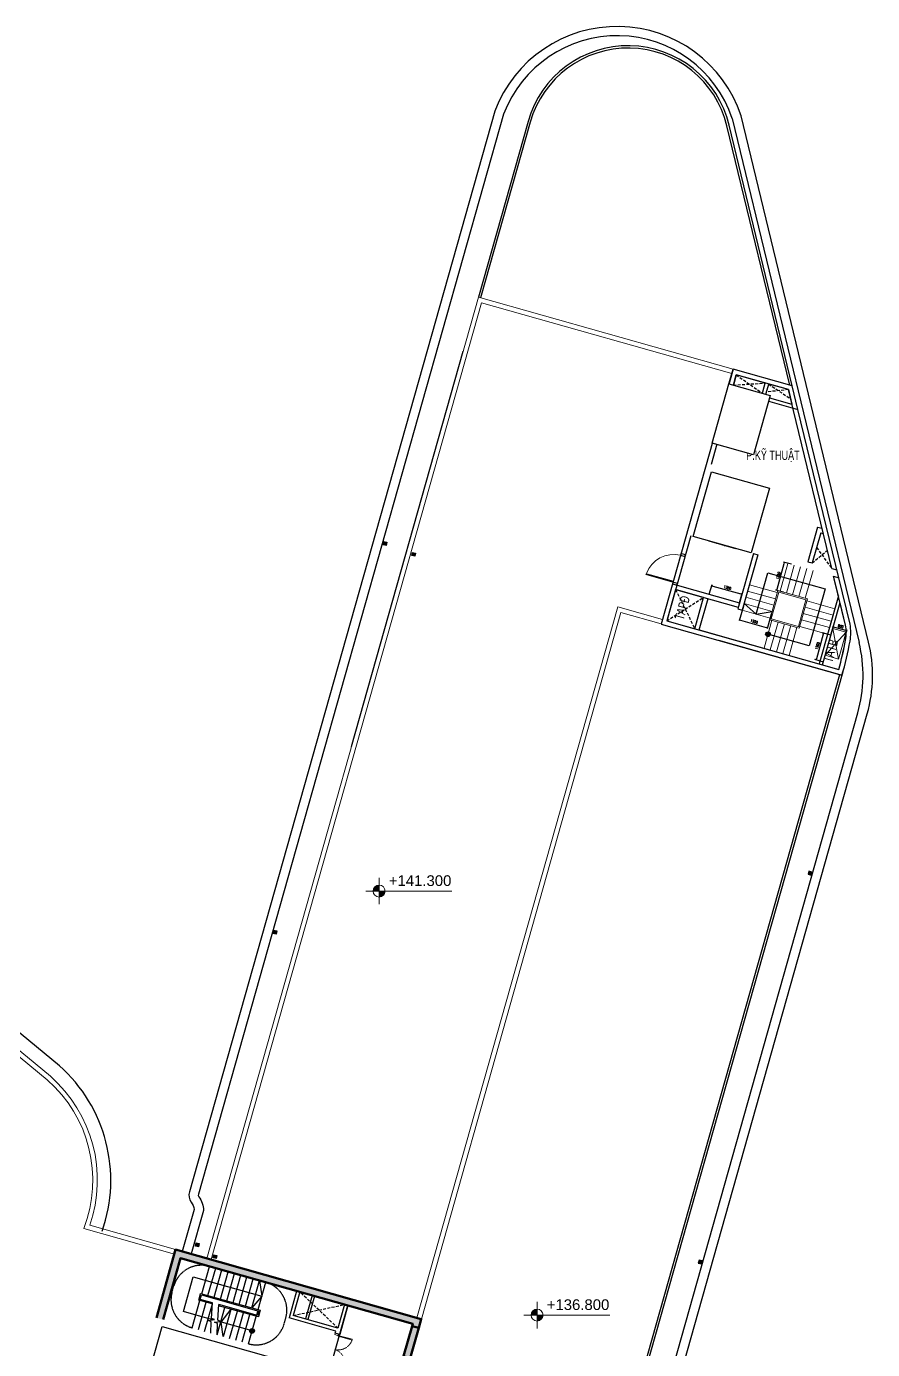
# Model space of a CAD drawing. Header units: millimetres. Extents: x 73618 to 214089, y -16132 to 209282.
# Drawn here: x 138085 to 174535, y 152299 to 209282 of the extents above; entities that cross this region are included whole.
import ezdxf
from ezdxf.enums import TextEntityAlignment as Align

# ---------------------------------------------------------------- set-up
doc = ezdxf.new("R2010")
doc.units = ezdxf.units.MM
doc.header["$LTSCALE"] = 100
doc.header["$MEASUREMENT"] = 0
for name, pattern in [('HIDDEN', [0.375, 0.25, -0.125]), ('Xref_NT1+NT2_MBDV Cot vach_220729$0$HIDDEN', [0.375, 0.25, -0.125]), ('Xref_NT1+NT2_MBDV Cot vach_220729$0$HIDDEN2', [0.1875, 0.125, -0.0625]), ('Xref_ST_MBDV Cot vach 30.7.2022$0$HIDDEN', [0.375, 0.25, -0.125])]:
    doc.linetypes.add(name, pattern=pattern)
for name, color, linetype, lineweight in [('A-DOOR', 1, 'Continuous', 9), ('KT-Ghi chu', 7, 'Continuous', 15), ('KT-Net cat', 1, 'Continuous', 40), ('KT-Net thay', 7, 'Continuous', 15), ('SPE-MEP-HVAC', 140, 'Continuous', 0), ('Xref_NT1+NT2_MBDV Cot vach_220729$0$CUA', 37, 'Continuous', 13), ('Xref_NT1+NT2_MBDV Cot vach_220729$0$KT-Net cot vach', 6, 'Continuous', 50)]:
    doc.layers.add(name, color=color, linetype=linetype, lineweight=lineweight)
for name, color, linetype in [('A-FLOR-STRS', 1, 'Continuous'), ('A-FLOR-STRS-ARROW', 8, 'Continuous'), ('A-WALL', 11, 'Continuous'), ('A-WALL-PATT', 251, 'Continuous'), ('ccu12-Thay', 7, 'Continuous'), ('KC-Betong', 6, 'Continuous'), ('KT-Hatch', 251, 'Continuous'), ('KT-Tuong', 1, 'Continuous'), ('NDT Thiet bi', 40, 'Continuous'), ('Xref_NT1+NT2_MBDV Cot vach_220729$0$A-FLOR-STRS-ARROW', 8, 'Continuous'), ('Xref_NT1+NT2_MBDV Cot vach_220729$0$ccu12-Hatch', 250, 'Continuous'), ('Xref_NT1+NT2_MBDV Cot vach_220729$0$ccu12-Thay', 7, 'Continuous'), ('Xref_NT1+NT2_MBDV Cot vach_220729$0$KT-Khuat', 9, 'Xref_NT1+NT2_MBDV Cot vach_220729$0$HIDDEN'), ('Xref_NT1+NT2_MBDV Cot vach_220729$0$KT-Net manh', 139, 'Continuous'), ('Xref_NT1+NT2_MBDV Cot vach_220729$0$KT-Text', 7, 'Continuous'), ('Xref_NT1+NT2_MBDV Cot vach_220729$0$KT-Thay', 7, 'Continuous'), ('Xref_NT1+NT2_MBDV Cot vach_220729$0$KT-Tuong', 1, 'Continuous'), ('Xref_ST_MBDV Cot vach 30.7.2022$0$KT-Khuat', 9, 'Xref_ST_MBDV Cot vach 30.7.2022$0$HIDDEN'), ('Xref_ST_MBDV Cot vach 30.7.2022$0$KT-Text', 7, 'Continuous')]:
    doc.layers.add(name, color=color, linetype=linetype)
doc.styles.add('font unicode ccu', font='arial.ttf')
doc.styles.add('Xref_NT1+NT2_MBDV Cot vach_220729$0$Arial', font='arial.ttf', dxfattribs={"width": 0.7})
doc.styles.add('Xref_NT1+NT2_MBDV Cot vach_220729$0$xref.N.Cot vach tang N2$0$DIM', font='vnsimli.shx', dxfattribs={"width": 0.7})
doc.styles.add('Xref_ST_MBDV Cot vach 30.7.2022$0$Arial', font='arial.ttf', dxfattribs={"width": 0.7})
doc.dimstyles.new('Xref_NT1+NT2_MBDV Cot vach_220729$0$xref.N.Cot vach tang N2$0$CCU 1-100 A1', dxfattribs={"dimscale": 100, "dimtxt": 2.2, "dimasz": 1, "dimexe": 1, "dimexo": 0, "dimgap": 1, "dimtad": 1, "dimdec": 0, "dimdsep": 46, "dimtxsty": 'Xref_NT1+NT2_MBDV Cot vach_220729$0$xref.N.Cot vach tang N2$0$DIM', "dimblk1": 'Xref_NT1+NT2_MBDV Cot vach_220729$0$xref.N.Cot vach tang N2$0$_ARCHTICK', "dimblk2": 'Xref_NT1+NT2_MBDV Cot vach_220729$0$xref.N.Cot vach tang N2$0$_ARCHTICK', "dimsah": 1, "dimcen": 0, "dimdle": 1, "dimclrd": 256, "dimclre": 256, "dimclrt": 31, "dimadec": 0, "dimazin": 0, "dimtfac": 1, "dimtdec": 0, "dimtix": 1, "dimtmove": 2, "dimatfit": 3, "dimldrblk": 'Xref_NT1+NT2_MBDV Cot vach_220729$0$xref.N.Cot vach tang N2$0$_ARCHTICK', "dimfxl": 8, "dimtolj": 1, "dimarcsym": 0})

# ---------------------------------------------------------------- blocks, each defined once
blk = doc.blocks.new('*U29')
at = {"layer": 'KT-Ghi chu'}
h = blk.add_hatch(color=256, dxfattribs=at)
edge = h.paths.add_edge_path()
edge.add_ellipse((286, 0), major_axis=(91.4, 91.4), ratio=1, start_angle=45, end_angle=135)
edge.add_line((156, 0), (286, 0))
edge.add_line((286, 0), (286, 129))
h = blk.add_hatch(color=256, dxfattribs=at)
edge = h.paths.add_edge_path()
edge.add_ellipse((286, 0), major_axis=(91.4, 91.4), ratio=1, start_angle=225, end_angle=315)
edge.add_line((415, 0), (286, 0))
edge.add_line((286, 0), (286, -129))
for p, q in [((286, 286), (286, -286)), ((1850, 0), (0, 0))]:
    blk.add_line(p, q, dxfattribs=at)
blk.add_circle((286, 0), 129, dxfattribs=at)
at = {"style": 'font unicode ccu'}
for tag, p in [('FL', (493, 109)), ('SL', (490, -337))]:
    blk.add_attdef(tag, p, '', height=230, dxfattribs=at)
blk = doc.blocks.new('BA')
at = {"layer": 'NDT Thiet bi'}
for p, q in [((-23606, -408374), (-23661, -408374)), ((-23606, -408374), (-23659, -408360)), ((-23606, -408374), (-23659, -408389)), ((-23606, -408374), (-23654, -408347)), ((-23606, -408374), (-23654, -408402)), ((-23645, -408335), (-23606, -408374)), ((-23645, -408413), (-23606, -408374)), ((-23606, -408374), (-23633, -408327)), ((-23606, -408374), (-23633, -408422)), ((-23606, -408374), (-23620, -408321)), ((-23606, -408374), (-23620, -408428)), ((-23606, -408391), (-23606, -408319)), ((-23606, -408374), (-23592, -408321)), ((-23606, -408374), (-23578, -408327)), ((-23567, -408335), (-23606, -408374)), ((-23606, -408374), (-23558, -408347)), ((-23606, -408374), (-23553, -408360)), ((-23606, -408374), (-23551, -408374)), ((-23606, -408374), (-23578, -408422)), ((-23606, -408374), (-23553, -408389)), ((-23606, -408374), (-23558, -408402)), ((-23567, -408413), (-23606, -408374)), ((-23606, -408374), (-23592, -408428)), ((-23606, -408391), (-23606, -408429)), ((-23589, -408374), (-23551, -408374))]:
    blk.add_line(p, q, dxfattribs=at)
blk.add_lwpolyline([(-23680, -408448), (-23532, -408448), (-23532, -408301), (-23680, -408301)], close=True, dxfattribs=at)
blk.add_circle((-23606, -408374), 55, dxfattribs=at)
blk = doc.blocks.new('A$C658D26D1')
for points, layer in [([(24975, 40018), (27477, 39311), (26688, 36520), (24186, 37227)], 'KT-Net cat'), ([(25733, 43804), (27513, 43301), (26793, 40751), (25012, 41254)], 'Xref_NT1+NT2_MBDV Cot vach_220729$0$ccu12-Thay'), ([(1321, 3197), (8731, 1104), (8864, 1482), (11414, 761), (10520, -2311), (560, 503)], 'Xref_NT1+NT2_MBDV Cot vach_220729$0$ccu12-Thay')]:
    blk.add_wipeout(points).translate(0, 0, 0).dxf.layer = layer
at = {"layer": 'KC-Betong', "ltscale": 10, "elevation": 0}
for points in [[(25733, 43804), (27513, 43301), (26793, 40751), (25012, 41254)], [(24975, 40018), (27477, 39311), (26688, 36520), (24186, 37227)], [(1321, 3197), (8731, 1104), (8864, 1482), (11414, 761), (10520, -2311), (560, 503)]]:
    blk.add_lwpolyline(points, close=True, dxfattribs=at)
at = {"layer": 'KT-Net thay'}
blk.add_line((1391, 320, 0), (1378, 272, 0), dxfattribs=at)
blk.add_wipeout([(-256, -2384), (9656, -5185), (8894, -7879), (-1018, -5078)]).translate(0, 0, 0).dxf.layer = 'Xref_NT1+NT2_MBDV Cot vach_220729$0$ccu12-Thay'
at = {"layer": 'KC-Betong', "ltscale": 10, "elevation": 0}
blk.add_lwpolyline([(-256, -2384), (9656, -5185), (8894, -7879), (-1018, -5078)], close=True, dxfattribs=at)
at = {"layer": 'KT-Net thay'}
blk.add_line((562, -2615, 0), (548, -2663, 0), dxfattribs=at)
at = {"layer": 'KT-Net thay', "elevation": 0}
for points in [[(1378, 272), (10520, -2311)], [(1391, 320), (10533, -2263)], [(548, -2663), (9642, -5233)], [(562, -2615), (9656, -5185)]]:
    blk.add_lwpolyline(points, dxfattribs=at)
blk = doc.blocks.new('*U67')
for p, q in [((-1260, -100), (-1300, -100)), ((-1260, -525), (-1300, -525)), ((-1280, -100), (-1280, -525)), ((-90, -100), (-50, -100)), ((-90, -525), (-50, -525)), ((-70, -100), (-70, -525))]:
    blk.add_line(p, q)
for points in [[(-1350, 150), (-1290, 150), (-1290, 40), (-1300, 40), (-1300, 0), (-1350, 0)], [(-1300, 0), (-1260, 0), (-1260, -625), (-1300, -625)], [(-50, 0), (-90, 0), (-90, -625), (-50, -625)], [(0, 150), (-60, 150), (-60, 40), (-50, 40), (-50, 0), (0, 0)]]:
    blk.add_lwpolyline(points, close=True)
at = {"linetype": 'Xref_NT1+NT2_MBDV Cot vach_220729$0$HIDDEN2'}
for centre, start, end in [((-1300, 0), 270, 0), ((-50, 0), 180, 270)]:
    blk.add_arc(centre, 625, start, end, dxfattribs=at)
blk = doc.blocks.new('Xref_NT1+NT2_MBDV Cot vach_220729$0$A$C6F5A0866')
at = {"layer": 'Xref_NT1+NT2_MBDV Cot vach_220729$0$ccu12-Hatch', "ltscale": 0.5}
h = blk.add_hatch(dxfattribs=at)
h.set_pattern_fill('1BETONG2-BOP', color=256, scale=50, angle=-9.2212, pattern_type=2)
h.set_pattern_definition([(40.778773, (-344030.4, 1051586.25), (348.967585, -88.43995), [37.5, -412.5]), (345.778773, (-344030.4, 1051586.25), (-8.2109, 382.353), [30, -330]), (91.230173, (-344001.3, 1051578.88), (340.75691, 293.91278), [31.8701, -350.57106]), (36.962973, (-344014.37, 1051684.96), (513.46257, -167.20103), [56.25, -618.75]), (87.414373, (-343971.6, 1051671), (539.3417, 405.87626), [47.80514, -525.8565]), (341.962973, (-344014.37, 1051684.96), (539.34137, 405.87668), [45, -495]), (11.778773, (-343969.02, 1051652.27), (262.33739, -246.534165), [37.5, -412.5]), (216.778773, (-343969.02, 1051652.27), (302.31138, -234.24147), [30, -330]), (62.230173, (-343947.16, 1051631.72), (440.52446, 91.85968), [31.8701, -350.57106]), (58.278773, (-344030.4, 1051586.25), (-53.364341, 157.777667), [0, -326, 0, -335, 0, -331.25]), (355.278773, (-344030.4, 1051586.25), (170.29976, 164.8925), [0, -191, 0, -318.5, 0, -126.25]), (318.278773, (-344140.45, 1051604.12), (261.654741, -53.903389), [0, -125, 0, -390, 0, -517.5]), (308.278773, (-344189.8, 1051612.13), (295.845573, 2.678777), [0, -162.5, 0, -259, 0, -367.5]), (305.778773, (-344030.4, 1051586.25), (172.3971, 124.239646), []), (305.778773, (-344020.58, 1051646.7), (172.3971, 124.239646), [])])
h.paths.add_polyline_path([(3150, 11325), (6200, 11325), (6200, 325), (4450, 325), (4450, 625), (5900, 625), (5900, 11025), (3150, 11025)])
h.paths.add_polyline_path([(4450, 325), (3250, 325), (3250, 625), (4450, 625)])
at = {"layer": 'Xref_NT1+NT2_MBDV Cot vach_220729$0$KT-Net manh'}
h = blk.add_hatch(color=256, dxfattribs=at)
edge = h.paths.add_edge_path(flags=0)
edge.add_arc((3725, 7205), 100, 360, 720)
h = blk.add_hatch(color=256, dxfattribs=at)
edge = h.paths.add_edge_path(flags=0)
edge.add_arc((3725, 7205), 100, 360, 720)
blk.add_hatch(color=256, dxfattribs=at).paths.add_polyline_path([(3694, 7110), (3756, 7110), (3806, 7146), (3825, 7205), (3806, 7264), (3756, 7300), (3694, 7300), (3644, 7264), (3625, 7205), (3644, 7146)], flags=0)
blk.add_hatch(color=256, dxfattribs=at).paths.add_polyline_path([(3694, 7110), (3756, 7110), (3806, 7146), (3825, 7205), (3806, 7264), (3756, 7300), (3694, 7300), (3644, 7264), (3625, 7205), (3644, 7146)], flags=0)
at = {"layer": 'Defpoints'}
blk.add_lwpolyline([(3250, 3525), (5900, 3525), (5900, 625), (3250, 625)], close=True, dxfattribs=at)
blk.add_lwpolyline([(3250, 3525), (5900, 3525), (5900, 625), (3250, 625)], close=True, dxfattribs=at)
at = {"layer": 'Xref_NT1+NT2_MBDV Cot vach_220729$0$A-FLOR-STRS-ARROW', "elevation": 0}
for points in [[(3150, 8886), (3627, 9004), (3648, 9138), (3749, 8899), (3767, 9035), (4425, 9177)], [(3150, 8605), (3627, 8723), (3648, 8857), (3749, 8618), (3767, 8755), (4425, 8896)]]:
    blk.add_lwpolyline(points, dxfattribs=at)
at = {"layer": 'Xref_NT1+NT2_MBDV Cot vach_220729$0$KT-Khuat', "linetype": 'Xref_NT1+NT2_MBDV Cot vach_220729$0$HIDDEN', "ltscale": 5}
for p, q in [((4850, 3675), (5900, 5675)), ((4850, 5675), (5900, 3675))]:
    blk.add_line(p, q, dxfattribs=at)
at = {"layer": 'Xref_NT1+NT2_MBDV Cot vach_220729$0$KT-Net cot vach'}
for p, q in [((4450, 625), (4450, 325)), ((5800, 625), (5800, 325))]:
    blk.add_line(p, q, dxfattribs=at)
for points in [[(3150, 11325), (6200, 11325), (6200, 325), (5800, 325)], [(3150, 11025), (5900, 11025), (5900, 625), (5800, 625)], [(4450, 625), (3250, 625)], [(4450, 325), (3250, 325)]]:
    blk.add_lwpolyline(points, dxfattribs=at)
blk.add_lwpolyline([(5800, 325), (4450, 325), (4450, 625), (5800, 625)], close=True, dxfattribs=at)
at = {"layer": 'Xref_NT1+NT2_MBDV Cot vach_220729$0$KT-Net manh'}
blk.add_line((3644, 7264, 0), (3625, 7205, 0), dxfattribs=at)
blk.add_line((3644, 7264, 0), (3625, 7205, 0), dxfattribs=at)
at = {"layer": 'Xref_NT1+NT2_MBDV Cot vach_220729$0$KT-Net manh', "linetype": 'Xref_NT1+NT2_MBDV Cot vach_220729$0$HIDDEN'}
blk.add_lwpolyline([(3150, 9725, -0.414131), (4400, 10975), (4650, 10975, -0.414131), (5900, 9725, -1.000029)], format="xyb", dxfattribs=at)
at = {"layer": 'Xref_NT1+NT2_MBDV Cot vach_220729$0$KT-Net manh', "elevation": 0}
for points in [[(3725, 8956), (3725, 9605), (3725, 9705), (3725, 10280), (5275, 10280), (5275, 7205)], [(4375, 8334), (3725, 8605), (3150, 8355)], [(3725, 7205), (3725, 8675)], [(5900, 7485), (5275, 7205), (4675, 7485)]]:
    blk.add_lwpolyline(points, dxfattribs=at)
at = {"layer": 'Xref_NT1+NT2_MBDV Cot vach_220729$0$KT-Net manh', "linetype": 'Xref_NT1+NT2_MBDV Cot vach_220729$0$HIDDEN', "elevation": 0}
blk.add_lwpolyline([(3150, 7205, 0.414131), (4400, 5955), (4650, 5955, 0.414131), (5900, 7205, 1.000029)], format="xyb", dxfattribs=at)
at = {"layer": 'Xref_NT1+NT2_MBDV Cot vach_220729$0$KT-Net manh'}
blk.add_circle((3725, 7205, 0), 100, dxfattribs=at)
blk.add_circle((3725, 7205, 0), 100, dxfattribs=at)
at = {"layer": 'Xref_NT1+NT2_MBDV Cot vach_220729$0$KT-Thay', "extrusion": (1.28361e-08, 3.72499e-11, 1)}
for p, q in [((3150, 9725), (4375, 9725, 0)), ((4675, 9725, 0), (5900, 9725)), ((3150, 9445, 0), (4375, 9445, 0)), ((3150, 9165, 0), (4375, 9165, 0)), ((4675, 9445, 0), (5900, 9445, 0)), ((4675, 9165, 0), (5900, 9165, 0)), ((3150, 8605, 0), (4375, 8605, 0)), ((4675, 8885, 0), (5900, 8885, 0)), ((4675, 8605, 0), (5900, 8605, 0)), ((3150, 8325, 0), (4375, 8325, 0)), ((3150, 8045, 0), (4375, 8045, 0)), ((4675, 8325, 0), (5900, 8325, 0)), ((4675, 8045, 0), (5900, 8045, 0)), ((3150, 7765, 0), (4375, 7765, 0)), ((3150, 7485, 0), (4375, 7485, 0)), ((4675, 7765, 0), (5900, 7765, 0)), ((4675, 7485, 0), (5900, 7485, 0)), ((3150, 7205, 0), (4375, 7205, 0)), ((4675, 7205, 0), (5900, 7205, 0))]:
    blk.add_line(p, q, dxfattribs=at)
at = {"layer": 'Xref_NT1+NT2_MBDV Cot vach_220729$0$KT-Thay'}
blk.add_line((4625, 7205, 0), (4425, 7205, 0), dxfattribs=at)
at = {"layer": 'Xref_NT1+NT2_MBDV Cot vach_220729$0$KT-Thay', "elevation": 0}
for points in [[(4375, 9166), (4375, 9775), (4675, 9775), (4675, 7105), (4375, 7105), (4375, 8885)], [(4425, 9177), (4425, 9725), (4625, 9725), (4625, 7155), (4425, 7155), (4425, 8896)]]:
    blk.add_lwpolyline(points, dxfattribs=at)
at = {"layer": 'Xref_NT1+NT2_MBDV Cot vach_220729$0$KT-Tuong'}
for p, q in [((5900, 5825), (4700, 5825)), ((5900, 5675), (4850, 5675)), ((4850, 3675), (4850, 5675)), ((5900, 3675), (4850, 3675))]:
    blk.add_line(p, q, dxfattribs=at)
at = {"layer": 'Xref_NT1+NT2_MBDV Cot vach_220729$0$KT-Tuong', "color": 7}
for p, q in [((5900, 5125), (4850, 5125)), ((5900, 5025), (4850, 5025))]:
    blk.add_line(p, q, dxfattribs=at)
at = {"layer": 'Xref_NT1+NT2_MBDV Cot vach_220729$0$KT-Tuong'}
for points in [[(5900, 3525), (4600, 3525), (4600, 3725), (4700, 3725), (4700, 5825)], [(3150, 3525), (3250, 3525), (3250, 3725), (3150, 3725)]]:
    blk.add_lwpolyline(points, dxfattribs=at)
at = {"layer": 'Xref_NT1+NT2_MBDV Cot vach_220729$0$CUA', "xscale": -0.9999999999999998, "rotation": 359.9999999999839}
blk.add_blockref('*U67', (3250, 3575), dxfattribs=at)
blk = doc.blocks.new('Xref_NT1+NT2_MBDV Cot vach_220729$0$xref.N.Cot vach tang N2$0$_Open90')
at = {"color": 0, "linetype": 'ByBlock', "lineweight": -2}
for p, q in [((0, 0), (-1, 0)), ((-0.5, 0.5), (0, 0)), ((0, 0), (-0.5, -0.5))]:
    blk.add_line(p, q, dxfattribs=at)
blk = doc.blocks.new('*D115')
at = {"layer": 'Defpoints', "color": 5, "transparency": 16777216}
for p, q in [((-1494, -5294), (-1673, -5929)), ((-291, -5634), (-471, -6269)), ((-1612, -5894), (-505, -6207))]:
    blk.add_line(p, q, dxfattribs=at)
at = {"layer": 'Defpoints', "color": 0, "transparency": 16777216}
for p in [(-1494, -5294, 0), (-291, -5634, 0), (-457, -6221)]:
    blk.add_point(p, dxfattribs=at)
at = {"layer": 'Defpoints', "color": 5, "transparency": 16777216, "xscale": 50, "yscale": 50, "zscale": 50}
for p, rotation in [((-1660, -5881), 164.2098186843112), ((-457, -6221), 344.2098186843112)]:
    blk.add_blockref('Xref_NT1+NT2_MBDV Cot vach_220729$0$xref.N.Cot vach tang N2$0$_Open90', p, dxfattribs=dict(at, rotation=rotation))
at = {"layer": 'Defpoints', "color": 5, "transparency": 16777216, "insert": (-1030, -5950), "char_height": 110, "attachment_point": 5, "rotation": 344.2098, "style": 'Xref_NT1+NT2_MBDV Cot vach_220729$0$xref.N.Cot vach tang N2$0$DIM'}
blk.add_mtext('\\A1;1250', dxfattribs=at)
blk = doc.blocks.new('Xref_NT1+NT2_MBDV Cot vach_220729$0$xref.N.Cot vach tang N2$0$_ARCHTICK')
at = {"color": 0, "linetype": 'ByBlock', "const_width": 0.15}
blk.add_lwpolyline([(-0.5, -0.5), (0.5, 0.5)], dxfattribs=at)
blk = doc.blocks.new('*D116')
at = {"layer": 'Defpoints', "color": 5, "transparency": 16777216}
for p, q in [((574, -3487), (237, -3392)), ((-40, -4561), (272, -3454)), ((236, -4690), (-102, -4595))]:
    blk.add_line(p, q, dxfattribs=at)
at = {"layer": 'Defpoints', "color": 0, "transparency": 16777216}
for p in [(285, -3405), (574, -3487, 0), (236, -4690, 0)]:
    blk.add_point(p, dxfattribs=at)
at = {"layer": 'Defpoints', "color": 5, "transparency": 16777216, "xscale": 50, "yscale": 50, "zscale": 50}
for p, rotation in [((285, -3405), 74.27272489195731), ((-53, -4609), 254.2727248919573)]:
    blk.add_blockref('Xref_NT1+NT2_MBDV Cot vach_220729$0$xref.N.Cot vach tang N2$0$_Open90', p, dxfattribs=dict(at, rotation=rotation))
at = {"layer": 'Defpoints', "color": 5, "transparency": 16777216, "insert": (15, -3979), "char_height": 110, "attachment_point": 5, "rotation": 74.2727, "style": 'Xref_NT1+NT2_MBDV Cot vach_220729$0$xref.N.Cot vach tang N2$0$DIM'}
blk.add_mtext('\\A1;1250', dxfattribs=at)
blk = doc.blocks.new('*D117')
at = {"layer": 'Defpoints', "color": 5, "transparency": 16777216}
for p, q in [((-2959, -4777), (-2842, -4361)), ((-2807, -4423), (-1604, -4762)), ((-1660, -5144), (-1543, -4728))]:
    blk.add_line(p, q, dxfattribs=at)
at = {"layer": 'Defpoints', "color": 0, "transparency": 16777216}
for p in [(-2959, -4777, 0), (-1556, -4776), (-1660, -5144, 0)]:
    blk.add_point(p, dxfattribs=at)
at = {"layer": 'Defpoints', "color": 5, "transparency": 16777216, "xscale": 50, "yscale": 50, "zscale": 50}
for p, rotation in [((-2856, -4409), 164.2424887571415), ((-1556, -4776), 344.2424887571415)]:
    blk.add_blockref('Xref_NT1+NT2_MBDV Cot vach_220729$0$xref.N.Cot vach tang N2$0$_Open90', p, dxfattribs=dict(at, rotation=rotation))
at = {"layer": 'Defpoints', "color": 5, "transparency": 16777216, "insert": (-2177, -4491), "char_height": 110, "attachment_point": 5, "rotation": 344.2425, "style": 'Xref_NT1+NT2_MBDV Cot vach_220729$0$xref.N.Cot vach tang N2$0$DIM'}
blk.add_mtext('\\A1;1350', dxfattribs=at)
blk = doc.blocks.new('D--1350')
at = {"color": 8}
blk.add_arc((12617674, 597360, 0), 1254, 168.7754, 251.6859, dxfattribs=at)
at = {"layer": 'A-FLOR-STRS', "elevation": 0}
for points in [[(12617611, 597323), (12616457, 597650), (12616446, 597611), (12617600, 597284)], [(12617824, 597340), (12617804, 597268), (12617611, 597323), (12617632, 597395)], [(12617476, 596113), (12617456, 596041), (12617263, 596096), (12617284, 596168)]]:
    blk.add_lwpolyline(points, close=True, dxfattribs=at)
blk = doc.blocks.new('*D118')
at = {"layer": 'Defpoints', "color": 5, "transparency": 16777216}
for p, q in [((2279, -6541), (2396, -6129)), ((2430, -6191), (2911, -6327)), ((2857, -6704), (2973, -6292))]:
    blk.add_line(p, q, dxfattribs=at)
at = {"layer": 'Defpoints', "color": 0, "transparency": 16777216}
for p in [(2279, -6541, 0), (2857, -6704, 0), (2960, -6340)]:
    blk.add_point(p, dxfattribs=at)
at = {"layer": 'Defpoints', "color": 5, "transparency": 16777216, "xscale": 50, "yscale": 50, "zscale": 50}
for p, rotation in [((2382, -6177), 164.2213386614092), ((2960, -6340), 344.2213386614092)]:
    blk.add_blockref('Xref_NT1+NT2_MBDV Cot vach_220729$0$xref.N.Cot vach tang N2$0$_Open90', p, dxfattribs=dict(at, rotation=rotation))
at = {"layer": 'Defpoints', "color": 5, "transparency": 16777216, "insert": (2699, -6158), "char_height": 110, "attachment_point": 5, "rotation": 344.2213, "style": 'Xref_NT1+NT2_MBDV Cot vach_220729$0$xref.N.Cot vach tang N2$0$DIM'}
blk.add_mtext('\\A1;600', dxfattribs=at)
blk = doc.blocks.new('*D119')
at = {"layer": 'Defpoints', "color": 5, "transparency": 16777216}
for p, q in [((1950, -6500), (1651, -7559)), ((2279, -6541), (1915, -6438)), ((1953, -7696), (1589, -7593))]:
    blk.add_line(p, q, dxfattribs=at)
at = {"layer": 'Defpoints', "color": 0, "transparency": 16777216}
for p in [(2279, -6541), (1637, -7607), (1953, -7696)]:
    blk.add_point(p, dxfattribs=at)
at = {"layer": 'Defpoints', "color": 5, "transparency": 16777216, "xscale": 50, "yscale": 50, "zscale": 50}
for p, rotation in [((1963, -6452), 74.22122763655055), ((1637, -7607), 254.2212276365506)]:
    blk.add_blockref('Xref_NT1+NT2_MBDV Cot vach_220729$0$xref.N.Cot vach tang N2$0$_Open90', p, dxfattribs=dict(at, rotation=rotation))
at = {"layer": 'Defpoints', "color": 5, "transparency": 16777216, "insert": (1699, -7001), "char_height": 110, "attachment_point": 5, "rotation": 74.2212, "style": 'Xref_NT1+NT2_MBDV Cot vach_220729$0$xref.N.Cot vach tang N2$0$DIM'}
blk.add_mtext('\\A1;1200', dxfattribs=at)
blk = doc.blocks.new('*U100')
at = {"linetype": 'HIDDEN', "ltscale": 500}
for p, q in [((-326, 1155), (577, 163)), ((251, 1318), (0, 0))]:
    blk.add_line(p, q, dxfattribs=at)
blk.add_lwpolyline([(-326, 1155), (251, 1318), (577, 163), (0, 0)], close=True, dxfattribs=at)
blk = doc.blocks.new('A$C2ADA7503')
at = {"layer": 'A-WALL-PATT', "transparency": 33554618}
h = blk.add_hatch(color=256, dxfattribs=at)
h.dxf.hatch_style = 1
edge = h.paths.add_edge_path()
edge.add_arc((-432.6, -6500.7), 100, 0, 360)
at = {"layer": 'A-FLOR-STRS-ARROW'}
for p, q in [((-1461, -5177.1, 0), (-941.1, -5635.8, 0)), ((-941.1, -5635.8, 0), (-258, -5517, 0))]:
    blk.add_line(p, q, dxfattribs=at)
blk.add_lwpolyline([(-941, -5635.6), (-438.5, -3851.6), (2035.6, -4548.6), (1345.5, -7003.2), (-432.6, -6500.7)], dxfattribs=at)
blk.add_circle((-432.6, -6500.7), 100, dxfattribs=at)
at = {"layer": 'ccu12-Thay'}
blk.add_line((-2570.7, -6756, 0), (2757.4, -8261.6, 0), dxfattribs=at)
at = {"layer": 'KT-Net thay', "extrusion": (-1.34554e-06, -1.62929e-06, 1)}
for p, q in [((429.5, -3447.5, 0), (91, -4649.6, 0)), ((699.1, -3523.4, 0), (360.6, -4725.5, 0)), ((968.6, -3599.3, 0), (630.1, -4801.4, 0)), ((1238.1, -3675.2, 0), (899.6, -4877.3, 0)), ((1507.6, -3751.1, 0), (1169.1, -4953.2, 0)), ((-1232.6, -4368.8, 0), (-29.6, -4708.7, 0)), ((-1384.9, -4907.7, 0), (-181.9, -5247.6, 0)), ((-1308.7, -4638.2, 0), (-105.8, -4978.1, 0)), ((-5.3, -4622.5, 0), (-358.5, -5872.7, 0)), ((29.3, -4684.1, 0), (-296.8, -5838.2, 0)), ((-5.3, -4622.5), (1265.1, -4981.4)), ((29.3, -4684.1, 0), (1251.8, -5028.4, 0)), ((-1542.6, -5465.8, 0), (-339.6, -5805.7, 0)), ((-1461, -5177.1, 0), (-258, -5517, 0)), ((-358.5, -5872.7, 0), (911.8, -6231.7, 0)), ((-296.8, -5838.2, 0), (925.4, -6183.6, 0))]:
    blk.add_line(p, q, dxfattribs=at)
at = {"layer": 'KT-Net thay', "extrusion": (2.93853e-07, -2.09254e-06, 1)}
for p, q in [((1203.4, -5015.9, 0), (877.3, -6170, 0)), ((1265.1, -4981.4, 0), (911.8, -6231.7, 0))]:
    blk.add_line(p, q, dxfattribs=at)
at = {"layer": 'KT-Net thay', "extrusion": (2.97615e-07, -2.09201e-06, 1)}
for p, q in [((2444.6, -5404.3, 0), (1241, -5066.6, 0)), ((2293.3, -5943.5, 0), (1089.7, -5605.7, 0)), ((2369, -5673.9, 0), (1165.4, -5336.1, 0)), ((2136.6, -6501.9, 0), (933, -6164.2, 0)), ((2217.7, -6213.1, 0), (1014.1, -5875.3, 0))]:
    blk.add_line(p, q, dxfattribs=at)
at = {"layer": 'KT-Net thay', "extrusion": (-2.93853e-07, 2.09254e-06, 1)}
for p, q in [((-602.9, -7101.4, 0), (-262.3, -5900, 0)), ((-333.6, -7177.8, 0), (7.1, -5976.4, 0)), ((-64.8, -7256.3, 0), (276.5, -6052.8, 0)), ((204.7, -7332.4, 0), (545.9, -6129.2, 0)), ((474.1, -7408.5, 0), (815.2, -6205.5, 0))]:
    blk.add_line(p, q, dxfattribs=at)
at = {"layer": 'KT-Tuong'}
for p, q in [((-2141.3, 4190.2), (-1936.1, 4916.3)), ((615.4, 4195.3, 0), (-1936.1, 4916.3, 0)), ((-1921.6, 4232), (-1798, 4669.4)), ((-547, 4315.9, 0), (-1798, 4669.4, 0)), ((-697.8, 3782.3), (-547, 4315.9)), ((-553.5, 3741.5), (-402.7, 4275.1)), ((448.5, 4034.6, 0), (-402.7, 4275.1, 0)), ((448.5, 4034.6, 0), (598.3, 3416, 0)), ((-449.9, 3556.3), (859.7, 3186.3)), ((-361, 3687.1), (598.3, 3416)), ((1704.5, -1884.5), (1894.8, -1938.3)), ((1842.7, -2131.4), (1948.8, -2161.4)), ((-1062.6, -3025), (-1736.8, -5410.9)), ((-870.2, -3079.4), (-1544.3, -5465.3)), ((-1062.6, -3025), (-870.2, -3079.4)), ((1284.4, -3376.5), (1476.8, -3430.9)), ((2313.5, -3667.3), (2534.4, -3729.7)), ((-4547.9, -4326.6, 0), (-1660.9, -5142.4)), ((2394.1, -4001.8), (2615.4, -4064.3)), ((-4409.8, -4573.5, 0), (-1715.3, -5334.9, 0)), ((-3587.6, -6260.6, 0), (-3206.9, -4913.4, 0)), ((-3395.2, -6315.2, 0), (-3014.4, -4967.8, 0)), ((-2960.1, -4775.3, 0), (-2960.1, -4775.3, 0)), ((-1736.8, -5410.9), (-1544.3, -5465.3)), ((-3395.2, -6315.2, 0), (-64.7, -7256.3, 0))]:
    blk.add_line(p, q, dxfattribs=at)
at = {"layer": 'KT-Tuong', "extrusion": (-1.34554e-06, -1.62929e-06, 1)}
for p, q in [((1704.5, -1884.5, -0.1), (1284.4, -3376.5, -0.1)), ((1843.2, -2129.8, -0.1), (1476.8, -3430.9, -0.1)), ((-1682.6, -5219.1, 0), (-1684.1, -5224.6, 0))]:
    blk.add_line(p, q, dxfattribs=at)
at = {"layer": 'KT-Tuong'}
for points in [[(859.7, 3186.3), (615.4, 4195.3)], [(2601.7, -4848.6), (2394.1, -4001.8)], [(2711.9, -4458.3), (2711.3, -4460.5)], [(2601.7, -4848.6), (1774.5, -7776)], [(1918.8, -7816.8), (2675.6, -5138.6)]]:
    blk.add_lwpolyline(points, dxfattribs=at)
at = {"layer": 'KT-Tuong', "extrusion": (-1.34554e-06, -1.62929e-06, 1), "elevation": 0}
blk.add_lwpolyline([(-4409.8, -4573.5), (-4790.5, -5920.9), (-3587.6, -6260.6), (-3206.9, -4913.4)], close=True, dxfattribs=at)
at = {"layer": 'KT-Tuong'}
blk.add_lwpolyline([(2619.3, -8014.7, 0.0246922), (2907, -6757.3, 0.0859995), (2909.8, -6106.1), (2674.1, -5144.1)], format="xyb", dxfattribs=at)
at = {"layer": 'Xref_ST_MBDV Cot vach 30.7.2022$0$KT-Khuat', "linetype": 'Xref_ST_MBDV Cot vach 30.7.2022$0$HIDDEN', "ltscale": 5}
for p, q in [((-1797.9, 4669.4, 0), (-670.6, 3878.5, 0)), ((-1921.6, 4232), (-547, 4315.9)), ((448.5, 4034.6, 0), (-499.1, 3933.9, 0)), ((-402.7, 4275.1), (544.2, 3639.1)), ((1663.9, -2766.4, 0), (2313.7, -3668.3, 0)), ((1476.8, -3430.9, -0.1), (2125.7, -2885.8, 0))]:
    blk.add_line(p, q, dxfattribs=at)
at = {"layer": 'Xref_ST_MBDV Cot vach 30.7.2022$0$KT-Khuat', "linetype": 'Xref_ST_MBDV Cot vach 30.7.2022$0$HIDDEN', "ltscale": 5, "extrusion": (-1.34554e-06, -1.62929e-06, 1)}
for p, q in [((-4790.5, -5920.9, 0), (-3206.9, -4913.4, 0)), ((-4409.8, -4573.5, 0), (-3587.6, -6260.6, 0))]:
    blk.add_line(p, q, dxfattribs=at)
at = {"layer": 'A-DOOR', "xscale": -1, "rotation": 148.4424531766328}
blk.add_blockref('D--1350', (-10443571.5, 7108217.2), dxfattribs=at)
at = {"layer": 'SPE-MEP-HVAC', "linetype": 'HIDDEN', "ltscale": 1000, "xscale": -1}
blk.add_blockref('*U100', (2611.9, -7570.5, 0), dxfattribs=at)
at = {"layer": 'Xref_NT1+NT2_MBDV Cot vach_220729$0$KT-Text', "extrusion": (-2.27976e-08, -7.84266e-08, 1), "style": 'Xref_NT1+NT2_MBDV Cot vach_220729$0$Arial', "width": 0.7}
for s, p in [('TAPĐ', (-3927.8, -5415.9, 0)), ('TATB', (2467.2, -7271.8, 0))]:
    blk.add_text(s, height=400, rotation=74.22123, dxfattribs=at).set_placement(p, align=Align.CENTER)
at = {"layer": 'Defpoints', "color": 5}
for p1, p2, distance, picture, middle in [((235.5, -4690, 0), (574.3, -3486.8, 0), 300.1, '*D116', (14.9, -3978.6)), ((-2959.4, -4777.2, 0), (-1660.2, -5143.8, 0), 382.4, '*D117', (-2177.4, -4491.4)), ((-1494, -5294.2, 0), (-291.2, -5634.3, 0), -609.6, '*D115', (-1029.9, -5949.8)), ((2279.2, -6541.3, 0), (2856.6, -6704.4, 0), 378.5, '*D118', (2699.4, -6157.5)), ((2279.2, -6541.3), (1952.9, -7696), -328.3, '*D119', (1699.1, -7000.8))]:
    dim = blk.add_aligned_dim(p1=p1, p2=p2, distance=distance, dimstyle='Xref_NT1+NT2_MBDV Cot vach_220729$0$xref.N.Cot vach tang N2$0$CCU 1-100 A1', override={"dimscale": 50, "dimblk1": 'Xref_NT1+NT2_MBDV Cot vach_220729$0$xref.N.Cot vach tang N2$0$_Open90', "dimblk2": 'Xref_NT1+NT2_MBDV Cot vach_220729$0$xref.N.Cot vach tang N2$0$_Open90', "dimclrd": 5, "dimclre": 5, "dimclrt": 5, "dimlwd": 65535, "dimlwe": 65535}, dxfattribs=at)
    dim.commit()
    dim.dimension.update_dxf_attribs({"geometry": picture, "text_midpoint": middle})

msp = doc.modelspace()

# ---------------------------------------------------------------- hatches: boundary and pattern name
at = {"layer": 'KT-Hatch', "ltscale": 0.5}
h = msp.add_hatch(dxfattribs=at)
h.set_pattern_fill('1BETONG2-BOP', color=256, scale=50, angle=65, pattern_type=2)
h.set_pattern_definition([(115, (0, 0), (180, 311.76915), [37.5, -412.5]), (60, (0, 0), (-370.1782, 96.06936), [30, -330]), (165.4514, (15, 25.98), (-190.1779, 407.83865), [31.8701, -350.57106]), (111.1842, (-90.63, 42.26), (300.5234, 448.64876), [56.25, -618.75]), (161.6356, (-65.6, 79.65), (-243.9225, 629.386), [47.8051, -525.8565]), (56.1842, (-90.63, 42.26), (-243.923, 629.3859), [45, -495]), (86, (-46.84, 77), (308.58023, 185.4137), [37.5, -412.5]), (291, (-46.84, 77), (307.6206, 227.2241), [30, -330]), (136.4514, (-21.13, 92.46), (31.39076, 448.9038), [31.8701, -350.57106]), (132.5, (0, 0), (-166.343447, -8.450014), [0, -326, 0, -335, 0, -331.25]), (69.5, (0, 0), (-112.3706, 208.72085), [0, -191, 0, -318.5, 0, -126.25]), (32.5, (-47.12, -101.05), (123.02238, 237.137665), [0, -125, 0, -390, 0, -517.5]), (22.5, (-68.25, -146.37), (77.8696, 285.42618), [0, -162.5, 0, -259, 0, -367.5]), (20, (0, 0), (-72.67928, 199.68468), []), (20, (-55.51, 25.89), (-72.67928, 199.68468), [])])
h.paths.add_polyline_path([(167557.2, 187413.1), (167475.7, 187124.4), (168630.5, 186798.1), (168712, 187086.8)])

# ---------------------------------------------------------------- linework, layer by layer
at = {"layer": 'A-WALL'}
msp.add_line((152089.5, 178274.8, 0.2), (156898.7, 195294.3, 0), dxfattribs=at)
at = {"layer": 'A-WALL', "color": 2, "elevation": 0}
msp.add_lwpolyline([(171322.6, 192791.9), (171078.3, 193800.9), (168526.8, 194521.9), (165425.5, 183546.6), (173219.1, 181344.4, 0.0284879), (173567.1, 182814.4, 0.086764), (173568.7, 183540.2), (173078.3, 185541.3)], format="xyb", close=True, dxfattribs=at)
for points in [[(172776.4, 185938.3), (171128.2, 192744.8), (170911.4, 193640.2), (168664.9, 194275), (168541.3, 193837.6)], [(167820.7, 191287.5), (167575.9, 190421.4)]]:
    msp.add_lwpolyline(points, dxfattribs=at)
msp.add_lwpolyline([(166705.8, 187342), (165672.4, 183684.7), (173082.2, 181590.9, 0.0247127), (173370.2, 182849.4, 0.0858698), (173372.7, 183499.5), (172884, 185493.9), (172857.4, 185603.7)], format="xyb", dxfattribs=at)
at = {"layer": 'ccu12-Thay', "color": 251}
for p, q in [((158639.1, 205509.9, 2.3), (145491, 158986.4, 2.3)), ((168494.2, 205322.2, 0), (173958.8, 182744.4, 2.3)), ((174364.2, 182769.7, 2.3), (168876.1, 205434.3, 2.3)), ((161262.8, 134993.4, 2.3), (173901.6, 179721.1, 2.3)), ((161265.7, 134992.3, 0), (173904.4, 179719.9, 0)), ((161647.8, 134884.6, 2.3), (174305.8, 179680.4, 2.3)), ((161650.6, 134883.5, 0), (174308.6, 179679.3, 0))]:
    msp.add_line(p, q, dxfattribs=at)
at = {"layer": 'ccu12-Thay', "elevation": 0}
for points in [[(171078.3, 193800.9), (168360.2, 205025.8, 0.771545), (159694.9, 205189.9), (157556.1, 197621.9)], [(170967.8, 193832.1), (168263, 205002.3, 0.771545), (159791.1, 205162.7), (157652.3, 197594.7)]]:
    msp.add_lwpolyline(points, format="xyb", dxfattribs=at)
at = {"layer": 'ccu12-Thay', "color": 251, "elevation": 2.3}
for points in [[(158258.9, 205635.3), (145103.6, 159086.5, 0.2111738), (145175.9, 158647.9, -0.1470455), (145307.4, 158331.9), (144796.4, 156523.4)], [(145491, 158986.4, 0.1897824), (145504.4, 158877.5, -0.1613035), (145710.5, 158287), (145181.4, 156414.6)]]:
    msp.add_lwpolyline(points, format="xyb", dxfattribs=at)
at = {"layer": 'ccu12-Thay', "elevation": 0}
for points in [[(160111.1, 135319.2), (173124.1, 181371.2)], [(160207.3, 135292), (173266.6, 181507.8)]]:
    msp.add_lwpolyline(points, dxfattribs=at)
at = {"layer": 'ccu12-Thay', "color": 251, "extrusion": (-3.81165e-21, -3.29453e-06, 1), "elevation": 22.3}
for points in [[(141344.5, 157394.8, 0.3045786), (139501.8, 164523.4), (125612, 175994.2, 0.2526411), (119331.3, 177122.4, 0.0902783), (115980.1, 174925.6, 0.0108645), (113314.5, 172443.8), (109466.4, 167784.1)], [(101475.5, 156377.4, -0.000441), (101475, 156378), (101475, 156378, 0.4104025), (99925.7, 156230.8), (87228, 140855.9, 0.0724984), (86294.5, 138911.6, 0.0502925), (83537.4, 126529.6, 0.0143133), (83110, 121399.8, 0.5333255), (89896.1, 116883.3), (98279.2, 120091.3, 0.0813125), (102180.9, 122528.1), (122906.8, 147624.9, -0.4142136), (123469.9, 147678.7), (131643.1, 140928.9, 0.4147017), (135306.2, 141281.4), (138784.2, 145492.9)]]:
    msp.add_lwpolyline(points, format="xyb", dxfattribs=at)
at = {"layer": 'ccu12-Thay', "color": 251}
for centre, radius, start, end in [((163534.6, 203647, 0), 5634.9, 18.4806, 159.3504), ((163534.6, 203647, 0), 5234.9, 18.6633, 159.1677), ((168166.2, 181341.7, 2.3), 5960, 344.22122, 13.61189), ((168445.2, 181336.4, 2.3), 6090, 344.22122, 13.61189)]:
    msp.add_arc(centre, radius, start, end, dxfattribs=at)
at = {"layer": 'KC-Betong', "ltscale": 10, "elevation": 0}
msp.add_lwpolyline([(168712, 187086.8), (167557.2, 187413.1), (167475.7, 187124.4), (168630.5, 186798.1)], close=True, dxfattribs=at)
at = {"layer": 'KT-Net thay'}
for p, q in [((144456.7, 156411.5, 0), (140553.5, 157514.5, 0)), ((144511.1, 156604, 0), (140815.4, 157648.3, 0))]:
    msp.add_line(p, q, dxfattribs=at)
at = {"layer": 'KT-Net thay', "elevation": 0}
for points in [[(145856.5, 156223.8), (157556.3, 197621.8)], [(146049, 156169.4), (157694.4, 197375)], [(157556.1, 197621.9), (168526.8, 194521.9)], [(157694.4, 197375), (168472.4, 194329.4)], [(165480, 183739.4), (163559.9, 184282.1), (154905.4, 153666.9)], [(165425.6, 183547), (163697.9, 184035.3), (155097.9, 153612.5)]]:
    msp.add_lwpolyline(points, dxfattribs=at)
at = {"layer": 'KT-Net thay', "elevation": 58.7}
for points in [[(140815.4, 157648.3, 0.3047704), (139114, 164066.7), (129303.4, 172168.1), (123001.2, 164538.3), (119454.6, 167467.7), (115449.7, 162619.2), (112528.6, 165032), (95698.9, 144657.2), (98628.1, 142237.6), (87929.8, 129285.3), (96251.3, 122412.1), (105303.3, 133371)], [(140553.5, 157514.5, 0.3147287), (138984.4, 163914.4), (129330.3, 171886.5), (123028, 164256.7), (119481.4, 167186.2), (115476.5, 162337.6), (112555.4, 164750.5), (95980.4, 144684), (98909.6, 142264.5), (88211.4, 129312.1), (96224.4, 122693.6), (105149.1, 133498.3)]]:
    msp.add_lwpolyline(points, format="xyb", dxfattribs=at)
at = {"layer": 'KT-Tuong', "elevation": 0}
msp.add_lwpolyline([(144498.3, 156558.7), (144511.1, 156604)], dxfattribs=at)
at = {"layer": 'Xref_NT1+NT2_MBDV Cot vach_220729$0$ccu12-Thay'}
msp.add_arc((163534.6, 203647, 0), 5634.9, 18.48059, 159.3504, dxfattribs=at)

# ---------------------------------------------------------------- block references
at = {"zscale": 0.934189573260487}
for p, xscale, yscale, rotation in [((531399.6, 130066.5, 0), -0.9341895732604869, 0.9341895732604869, 258.1214181317085), ((532639.8, 129596.7, 0), -0.9341895732604869, 0.9341895732604869, 258.1214181317085), ((46460.7, -188169, 0), 0.934189573260487, 0.934189573260487, 164.1544848919402), ((526653.9, 113326.2, -0.1), -0.9341895732604869, 0.9341895732604869, 258.1214181317085), ((523311.9, 99859.7, 0), -0.9341895732604869, 0.9341895732604869, 258.1214181317085), ((524078.4, 99350.9, 0), -0.9341895732604869, 0.9341895732604869, 258.1214181317085), ((41729.2, -204913.4, 0), 0.934189573260487, 0.934189573260487, 164.1544848919402)]:
    msp.add_blockref('BA', p, dxfattribs=dict(at, xscale=xscale, yscale=yscale, rotation=rotation))
at = {"layer": 'KT-Ghi chu'}
ref = msp.add_blockref('*U29', (152707, 172045.1), dxfattribs=dict(at, xscale=2, yscale=2, zscale=2))
ref.add_attrib('FL', '+141.300', (153694, 172264), dxfattribs={"layer": '0', "height": 460, "style": 'font unicode ccu'})
ref = msp.add_blockref('*U29', (159511.7, 153782.8, 0), dxfattribs=dict(at, xscale=2, yscale=2, zscale=2))
ref.add_attrib('FL', '+136.800', (160498.6, 154001.7, 0), dxfattribs={"layer": '0', "height": 460, "style": 'font unicode ccu'})
at = {"layer": 'KT-Net cat'}
msp.add_blockref('A$C2ADA7503', (170462.9, 189605.6, 0), dxfattribs=at)
at = {"layer": 'Xref_NT1+NT2_MBDV Cot vach_220729$0$KT-Net manh', "rotation": 74.22122668239332}
msp.add_blockref('Xref_NT1+NT2_MBDV Cot vach_220729$0$A$C6F5A0866', (153723.4, 147558.1, 0), dxfattribs=at)

# ---------------------------------------------------------------- texts
at = {"layer": 'Xref_ST_MBDV Cot vach 30.7.2022$0$KT-Text', "extrusion": (-6.0102e-07, 3.7908e-06, 1), "style": 'Xref_ST_MBDV Cot vach 30.7.2022$0$Arial', "width": 0.7}
msp.add_text('P.KỸ THUẬT', height=400, dxfattribs=at).set_placement((169093.7, 190612.9, 19.6))

# ---------------------------------------------------------------- next in the draw order: block references
at = {"layer": 'Xref_NT1+NT2_MBDV Cot vach_220729$0$ccu12-Thay'}
msp.add_blockref('A$C658D26D1', (142616, 150087.6), dxfattribs=at)

doc.saveas('drawing.dxf')
